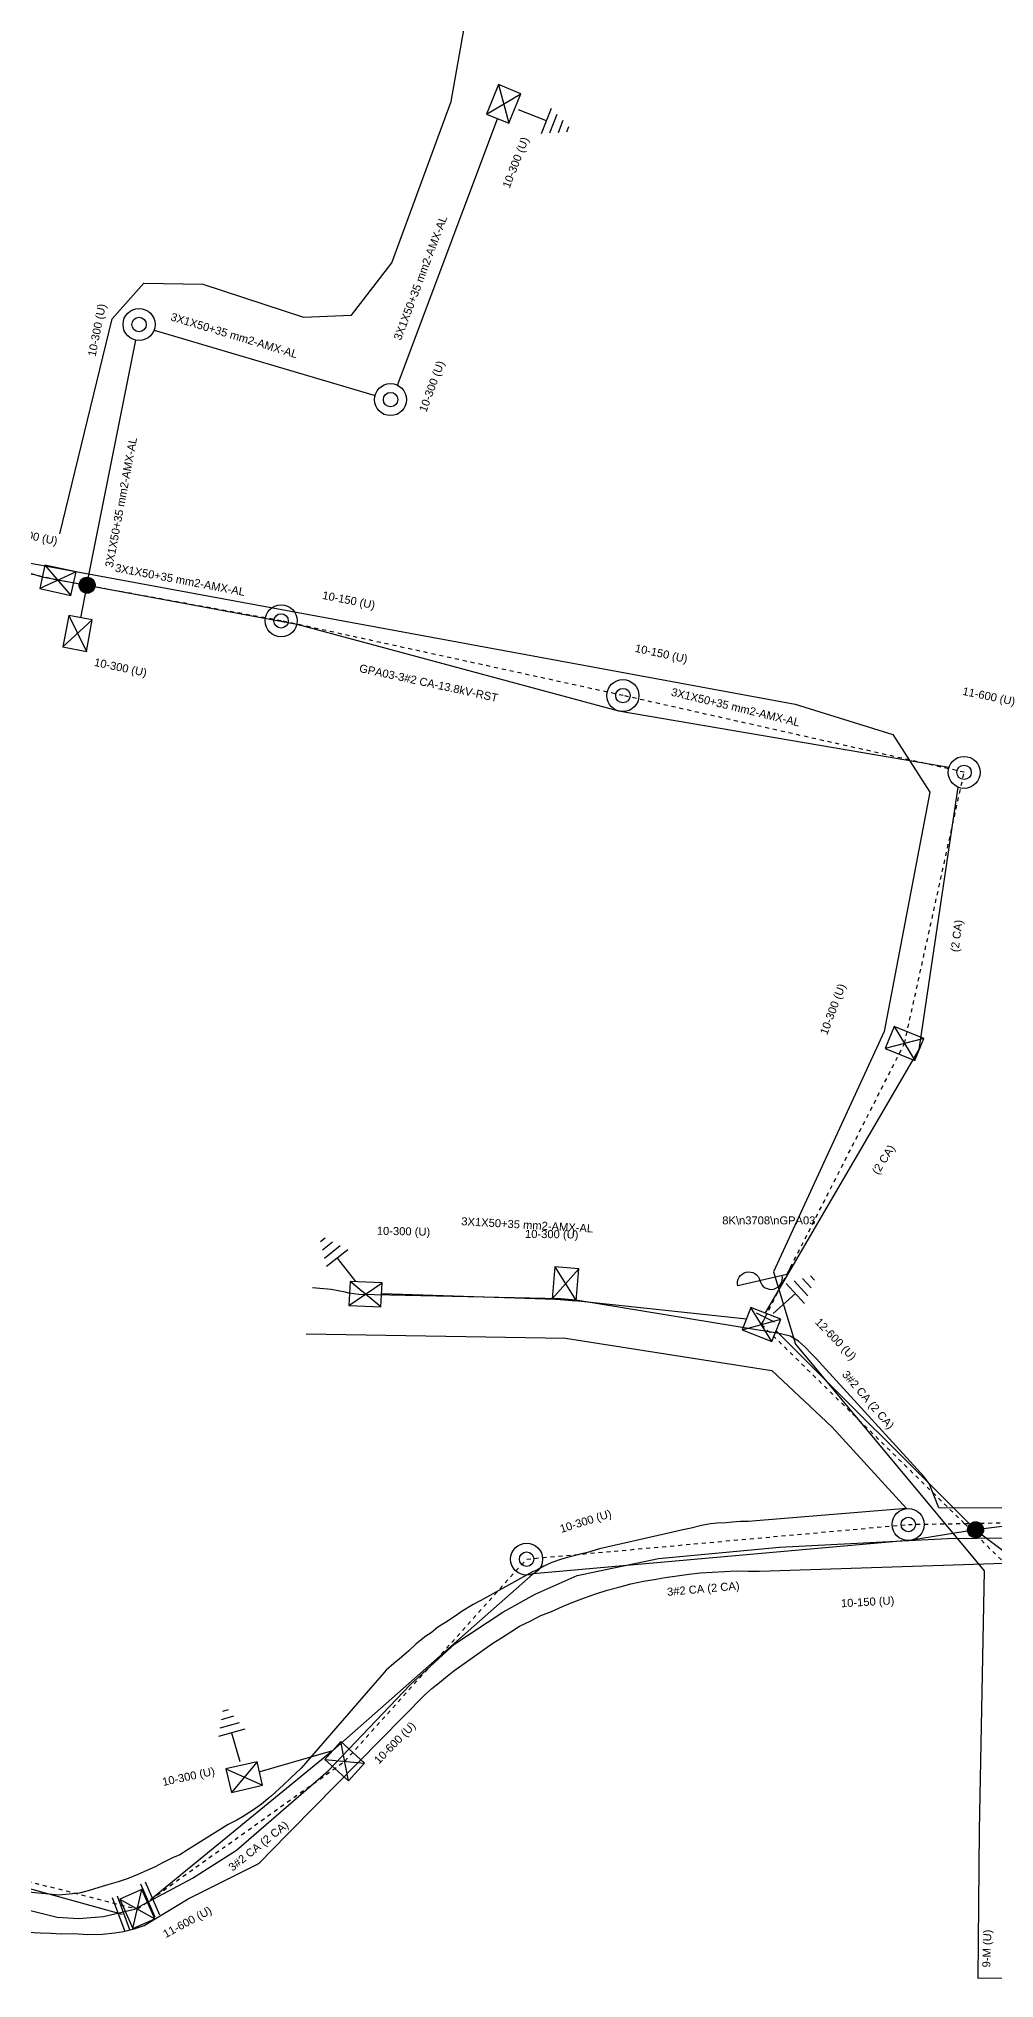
# Model space of a CAD drawing. Header units: millimetres. Extents: x 642261 to 742091, y 6812581 to 6930561.
# Drawn here: x 732487.5 to 732606.9, y 6903436.3 to 6903678.7 of the extents above; entities that cross this region are included whole.
import ezdxf

# ---------------------------------------------------------------- set-up
doc = ezdxf.new("R2010")
doc.units = ezdxf.units.MM
doc.linetypes.add('DASHED', pattern=[1, 0.5, -0.5])
for name, color, linetype in [('aterramento', 7, 'Continuous'), ('Block', 10, 'Continuous'), ('ChaveFusivel', 10, 'Continuous'), ('flyTapSecundario', 7, 'Continuous'), ('Poste', 10, 'Continuous'), ('SeccionamentoSecundarioAereo', 10, 'Continuous'), ('SegmentoLogradouro', 10, 'Continuous'), ('TrechoPrimarioAereo', 10, 'Continuous'), ('TrechoSecundarioAereo', 10, 'Continuous')]:
    doc.layers.add(name, color=color, linetype=linetype)

# ---------------------------------------------------------------- blocks, each defined once
blk = doc.blocks.new('chv_fusvl_ca_4')
at = {"color": 0, "linetype": 'ByBlock', "lineweight": -2}
for p, q in [((1.5, 0), (0, 0)), ((1, 1.25), (1, -1.25))]:
    blk.add_line(p, q, dxfattribs=at)
blk.add_lwpolyline([(2.94, 4.82, -1), (4.79, 2.65, 1), (6.63, 0.48)], format="xyb", dxfattribs=at)
blk.add_lwpolyline([(8, 0), (7, 0), (2.94, 4.82)], dxfattribs=at)
blk = doc.blocks.new('atr_aterra')
at = {"color": 0, "linetype": 'ByBlock', "lineweight": -2}
for p, q in [((5.74, 0), (2, 0)), ((5.74, -1.7), (5.74, 1.7)), ((6.7, -1.26), (6.7, 1.26)), ((7.66, -0.81), (7.66, 0.81)), ((8.62, -0.37), (8.62, 0.37))]:
    blk.add_line(p, q, dxfattribs=at)
blk = doc.blocks.new('fly_tap')
at = {"linetype": 'ByBlock', "lineweight": -2}
h = blk.add_hatch(dxfattribs=at)
h.set_pattern_fill('ANSI31', color=0, style=0)
h.set_pattern_definition([(45, (0, 0), (-0.088388, 0.088388), [])])
edge = h.paths.add_edge_path()
edge.add_arc((0.01, 0), 1, 0, 360)
at = {"color": 0, "linetype": 'ByBlock', "lineweight": -2}
blk.add_circle((0.01, 0), 1, dxfattribs=at)
blk = doc.blocks.new('pod_con_circ')
at = {"color": 0, "linetype": 'ByBlock', "lineweight": -2}
for radius in [2, 0.9]:
    blk.add_circle((-0.01, -0.01), radius, dxfattribs=at)
blk = doc.blocks.new('pod_con_dtt')
at = {"color": 0, "linetype": 'ByBlock', "lineweight": -2}
for p, q in [((-1.5, -2), (1.5, 2)), ((-1.5, 2), (1.5, -2))]:
    blk.add_line(p, q, dxfattribs=at)
blk.add_lwpolyline([(-1.5, -2), (1.5, -2), (1.5, 2), (-1.5, 2)], close=True, dxfattribs=at)
blk = doc.blocks.new('sto_simples')
at = {"color": 0, "linetype": 'ByBlock', "lineweight": -2}
for p, q in [((2.25, 0.32), (-2.25, 0.32)), ((2.25, -0.32), (-2.25, -0.32))]:
    blk.add_line(p, q, dxfattribs=at)

msp = doc.modelspace()

# ---------------------------------------------------------------- linework, layer by layer
at = {"layer": 'Block', "color": 7, "linetype": 'Continuous', "flags": 128}
for points in [[(732600.03, 6903495.13), (732598.85, 6903498.07), (732598.18, 6903499.01), (732585.45, 6903512.91), (732584.69, 6903513.77), (732584.16, 6903514.27), (732583.24, 6903515.27), (732582.48, 6903515.95), (732581.41, 6903516.57), (732580.2, 6903516.87), (732579.31, 6903517.04), (732578.32, 6903517.21), (732577.21, 6903517.37), (732554.63, 6903521.07), (732552.76, 6903521.24), (732527.5, 6903521.79), (732526.9, 6903521.85), (732526.25, 6903521.97), (732525.79, 6903522.06), (732524.0475, 6903522.4081), (732521.6978, 6903522.6372)], [(732600.03, 6903495.13), (732598.85, 6903498.07), (732598.18, 6903499.01), (732585.45, 6903512.91), (732584.69, 6903513.77), (732584.16, 6903514.27), (732583.24, 6903515.27), (732582.48, 6903515.95), (732581.41, 6903516.57), (732580.2, 6903516.87), (732579.31, 6903517.04), (732578.32, 6903517.21), (732577.21, 6903517.37), (732554.63, 6903521.07), (732552.76, 6903521.24), (732527.5, 6903521.79), (732526.9, 6903521.85), (732526.25, 6903521.97), (732525.79, 6903522.06), (732524.0475, 6903522.4081), (732521.6978, 6903522.6372)], [(732520.904, 6903516.8661), (732553.3389, 6903516.3351), (732579.1381, 6903512.2904), (732586.6231, 6903505.2539), (732595.9873, 6903495.0569), (732577.17, 6903493.5), (732576.23, 6903493.4), (732575.21, 6903493.4), (732574.2, 6903493.32), (732573.41, 6903493.24), (732572.28, 6903493.19), (732571.47, 6903493.12), (732570.36, 6903492.92), (732569.05, 6903492.59), (732568.02, 6903492.37), (732566.77, 6903492.09), (732557.6, 6903489.99), (732556.08, 6903489.56), (732555.18, 6903489.35), (732554.04, 6903489.05), (732552.83, 6903488.71), (732551.65, 6903488.31), (732550.63, 6903487.85), (732549.86, 6903487.38), (732549.21, 6903487.13), (732548.11, 6903486.51), (732542.74, 6903483.56), (732541.78, 6903483.06), (732540.43, 6903482.2), (732539.53, 6903481.59), (732538.35, 6903480.78), (732537.38, 6903480.22), (732536.55, 6903479.49), (732535.9, 6903479.08), (732534.67, 6903478.11), (732533.75, 6903477.27), (732532.82, 6903476.48), (732531.86, 6903475.67), (732530.93, 6903474.82), (732530.13, 6903473.9), (732528.97, 6903472.57), (732520.31, 6903462.6), (732518.95, 6903461.35), (732518.09, 6903460.5), (732517.1, 6903459.58), (732516.53, 6903459.1), (732516.14, 6903458.76), (732515.32, 6903458.09), (732514.33, 6903457.4), (732512.96, 6903456.52), (732512.27, 6903456.09), (732511.18, 6903455.53), (732506.17, 6903452.43), (732505.11, 6903451.74), (732504.21, 6903451.37), (732502.97, 6903450.77), (732502.04, 6903450.24), (732501.02, 6903449.8), (732499.87, 6903449.32), (732498.68, 6903448.81), (732497.42, 6903448.4), (732496.27, 6903448.04), (732495.01, 6903447.68), (732493.68, 6903447.26), (732492.53, 6903446.96), (732491.31, 6903446.83), (732490.02, 6903446.73), (732486.2, 6903447.08)], [(732520.904, 6903516.8661), (732553.3389, 6903516.3351), (732579.1381, 6903512.2904), (732586.6231, 6903505.2539), (732595.9873, 6903495.0569), (732577.17, 6903493.5), (732576.23, 6903493.4), (732575.21, 6903493.4), (732574.2, 6903493.32), (732573.41, 6903493.24), (732572.28, 6903493.19), (732571.47, 6903493.12), (732570.36, 6903492.92), (732569.05, 6903492.59), (732568.02, 6903492.37), (732566.77, 6903492.09), (732557.6, 6903489.99), (732556.08, 6903489.56), (732555.18, 6903489.35), (732554.04, 6903489.05), (732552.83, 6903488.71), (732551.65, 6903488.31), (732550.63, 6903487.85), (732549.86, 6903487.38), (732549.21, 6903487.13), (732548.11, 6903486.51), (732542.74, 6903483.56), (732541.78, 6903483.06), (732540.43, 6903482.2), (732539.53, 6903481.59), (732538.35, 6903480.78), (732537.38, 6903480.22), (732536.55, 6903479.49), (732535.9, 6903479.08), (732534.67, 6903478.11), (732533.75, 6903477.27), (732532.82, 6903476.48), (732531.86, 6903475.67), (732530.93, 6903474.82), (732530.13, 6903473.9), (732528.97, 6903472.57), (732520.31, 6903462.6), (732518.95, 6903461.35), (732518.09, 6903460.5), (732517.1, 6903459.58), (732516.53, 6903459.1), (732516.14, 6903458.76), (732515.32, 6903458.09), (732514.33, 6903457.4), (732512.96, 6903456.52), (732512.27, 6903456.09), (732511.18, 6903455.53), (732506.17, 6903452.43), (732505.11, 6903451.74), (732504.21, 6903451.37), (732502.97, 6903450.77), (732502.04, 6903450.24), (732501.02, 6903449.8), (732499.87, 6903449.32), (732498.68, 6903448.81), (732497.42, 6903448.4), (732496.27, 6903448.04), (732495.01, 6903447.68), (732493.68, 6903447.26), (732492.53, 6903446.96), (732491.31, 6903446.83), (732490.02, 6903446.73), (732486.2, 6903447.08)], [(732665.27, 6903497.22), (732644.49, 6903494.93), (732644.26, 6903494.95), (732600.03, 6903495.13)], [(732665.27, 6903497.22), (732644.49, 6903494.93), (732644.26, 6903494.95), (732600.03, 6903495.13)], [(732486.09, 6903442.11), (732487.65, 6903442.01), (732489.06, 6903441.98), (732490.28, 6903441.89), (732491.84, 6903441.91), (732493.61, 6903441.81), (732495.45, 6903441.85), (732496.99, 6903442.02), (732498.1, 6903442.19), (732499.4, 6903442.5), (732500.65, 6903442.94), (732506.15, 6903446.28), (732514.76, 6903450.56), (732515.14, 6903450.81), (732515.53, 6903451.2), (732516.31, 6903452.02), (732535.79, 6903471.81), (732536.65, 6903472.53), (732537.58, 6903473.29), (732538.35, 6903473.9), (732539.39, 6903474.77), (732544.24, 6903478.22), (732545.33, 6903478.89), (732546.49, 6903479.64), (732547.61, 6903480.35), (732548.94, 6903480.94), (732550.26, 6903481.66), (732551.6, 6903482.17), (732552.98, 6903482.78), (732554.39, 6903483.37), (732555.71, 6903483.88), (732557.12, 6903484.37), (732558.54, 6903484.82), (732560.02, 6903485.23), (732561.51, 6903485.61), (732563.1, 6903485.96), (732564.41, 6903486.16), (732565.81, 6903486.4), (732567.29, 6903486.62), (732568.76, 6903486.82), (732570.21, 6903486.98), (732571.69, 6903487.08), (732573.2, 6903487.17), (732574.69, 6903487.23), (732576.16, 6903487.21), (732577.61, 6903487.21), (732614.5759, 6903488.4353)], [(732486.09, 6903442.11), (732487.65, 6903442.01), (732489.06, 6903441.98), (732490.28, 6903441.89), (732491.84, 6903441.91), (732493.61, 6903441.81), (732495.45, 6903441.85), (732496.99, 6903442.02), (732498.1, 6903442.19), (732499.4, 6903442.5), (732500.65, 6903442.94), (732506.15, 6903446.28), (732514.76, 6903450.56), (732515.14, 6903450.81), (732515.53, 6903451.2), (732516.31, 6903452.02), (732535.79, 6903471.81), (732536.65, 6903472.53), (732537.58, 6903473.29), (732538.35, 6903473.9), (732539.39, 6903474.77), (732544.24, 6903478.22), (732545.33, 6903478.89), (732546.49, 6903479.64), (732547.61, 6903480.35), (732548.94, 6903480.94), (732550.26, 6903481.66), (732551.6, 6903482.17), (732552.98, 6903482.78), (732554.39, 6903483.37), (732555.71, 6903483.88), (732557.12, 6903484.37), (732558.54, 6903484.82), (732560.02, 6903485.23), (732561.51, 6903485.61), (732563.1, 6903485.96), (732564.41, 6903486.16), (732565.81, 6903486.4), (732567.29, 6903486.62), (732568.76, 6903486.82), (732570.21, 6903486.98), (732571.69, 6903487.08), (732573.2, 6903487.17), (732574.69, 6903487.23), (732576.16, 6903487.21), (732577.61, 6903487.21), (732614.5759, 6903488.4353)]]:
    msp.add_lwpolyline(points, dxfattribs=at)
at = {"layer": 'SegmentoLogradouro', "color": 36, "linetype": 'Continuous', "flags": 128}
for points in [[(732490.1442, 6903616.8657), (732496.6481, 6903643.7036), (732500.607, 6903648.1793), (732507.9966, 6903648.0362), (732520.5901, 6903643.9404), (732526.579, 6903644.1746), (732531.6342, 6903650.7301), (732539.0651, 6903670.8967), (732543.0178, 6903693.2317), (732541.9893, 6903694.6523)], [(732490.1442, 6903616.8657), (732496.6481, 6903643.7036), (732500.607, 6903648.1793), (732507.9966, 6903648.0362), (732520.5901, 6903643.9404), (732526.579, 6903644.1746), (732531.6342, 6903650.7301), (732539.0651, 6903670.8967), (732543.0178, 6903693.2317), (732541.9893, 6903694.6523)], [(732426.9764, 6903624.154), (732582.059, 6903595.5446), (732594.2624, 6903591.7626), (732598.8756, 6903584.5822), (732593.1886, 6903554.6668), (732579.3443, 6903524.6322), (732582.0942, 6903515.5722), (732605.6968, 6903487.2424), (732605.0751, 6903454.8532), (732604.9065, 6903436.3392), (732624.0359, 6903436.4882), (732649.6656, 6903436.7433)], [(732426.9764, 6903624.154), (732582.059, 6903595.5446), (732594.2624, 6903591.7626), (732598.8756, 6903584.5822), (732593.1886, 6903554.6668), (732579.3443, 6903524.6322), (732582.0942, 6903515.5722), (732605.6968, 6903487.2424), (732605.0751, 6903454.8532), (732604.9065, 6903436.3392), (732624.0359, 6903436.4882), (732649.6656, 6903436.7433)], [(732391.0024, 6903468.6849), (732489.7879, 6903443.9493), (732492.4467, 6903443.804), (732495.6045, 6903444.0671), (732499.4711, 6903444.9573), (732506.7274, 6903448.8507), (732512.2207, 6903452.3211), (732523.6735, 6903462.266), (732533.9161, 6903473.0189), (732539.4937, 6903478.1247), (732545.4883, 6903482.0843), (732549.5541, 6903484.3246), (732554.8189, 6903486.669), (732564.9505, 6903488.786), (732580.1097, 6903490.1891), (732601.0827, 6903491.2896), (732649.5296, 6903491.8459), (732664.7114, 6903491.9663), (732680.0125, 6903491.0189), (732703.6702, 6903482.9278), (732722.6576, 6903479.1049), (732765.0038, 6903470.7766), (732874.682, 6903450.2257)], [(732391.0024, 6903468.6849), (732489.7879, 6903443.9493), (732492.4467, 6903443.804), (732495.6045, 6903444.0671), (732499.4711, 6903444.9573), (732506.7274, 6903448.8507), (732512.2207, 6903452.3211), (732523.6735, 6903462.266), (732533.9161, 6903473.0189), (732539.4937, 6903478.1247), (732545.4883, 6903482.0843), (732549.5541, 6903484.3246), (732554.8189, 6903486.669), (732564.9505, 6903488.786), (732580.1097, 6903490.1891), (732601.0827, 6903491.2896), (732649.5296, 6903491.8459), (732664.7114, 6903491.9663), (732680.0125, 6903491.0189), (732703.6702, 6903482.9278), (732722.6576, 6903479.1049), (732765.0038, 6903470.7766), (732874.682, 6903450.2257)]]:
    msp.add_lwpolyline(points, dxfattribs=at)
at = {"layer": 'TrechoPrimarioAereo', "color": 4, "linetype": 'DASHED', "flags": 128}
for points in [[(732489.88, 6903611.05), (732461.72, 6903617.38)], [(732489.88, 6903611.05), (732461.72, 6903617.38)], [(732517.8, 6903605.98), (732489.88, 6903611.05)], [(732517.8, 6903605.98), (732489.88, 6903611.05)], [(732560.53, 6903596.64), (732517.8, 6903605.98)], [(732560.53, 6903596.64), (732517.8, 6903605.98)], [(732603.18, 6903587.05), (732560.53, 6903596.64)], [(732603.18, 6903587.05), (732560.53, 6903596.64)], [(732595.72, 6903553.15), (732603.18, 6903587.05)], [(732595.72, 6903553.15), (732603.18, 6903587.05)], [(732577.84, 6903518.05), (732595.72, 6903553.15)], [(732577.84, 6903518.05), (732595.72, 6903553.15)], [(732603.19, 6903493.17), (732577.84, 6903518.05)], [(732603.19, 6903493.17), (732577.84, 6903518.05)], [(732548.49, 6903488.72), (732596.2, 6903493.05)], [(732548.49, 6903488.72), (732596.2, 6903493.05)], [(732596.2, 6903493.05), (732603.19, 6903493.17)], [(732596.2, 6903493.05), (732603.19, 6903493.17)], [(732603.19, 6903493.17), (732630.93, 6903493.64)], [(732603.19, 6903493.17), (732630.93, 6903493.64)], [(732603.19, 6903493.17), (732610.59, 6903485.91)], [(732603.19, 6903493.17), (732610.59, 6903485.91)], [(732525.74, 6903463.45), (732548.49, 6903488.72)], [(732525.74, 6903463.45), (732548.49, 6903488.72)], [(732499.81, 6903444.99), (732525.74, 6903463.45)], [(732499.81, 6903444.99), (732525.74, 6903463.45)], [(732467.65, 6903453.15), (732499.81, 6903444.99)], [(732467.65, 6903453.15), (732499.81, 6903444.99)]]:
    msp.add_lwpolyline(points, dxfattribs=at)
at = {"layer": 'TrechoSecundarioAereo', "color": 5, "linetype": 'Continuous', "flags": 128}
for points in [[(732532.33, 6903635.44), (732544.85, 6903668.72)], [(732532.33, 6903635.44), (732544.85, 6903668.72)], [(732501.91, 6903642.3), (732529.55, 6903634.14)], [(732501.91, 6903642.3), (732529.55, 6903634.14)], [(732493.52, 6903610.43), (732499.61, 6903641.06)], [(732493.52, 6903610.43), (732499.61, 6903641.06)], [(732462.05, 6903619.35), (732487.92, 6903611.47)], [(732462.05, 6903619.35), (732487.92, 6903611.47)], [(732487.92, 6903611.47), (732493.52, 6903610.43)], [(732487.92, 6903611.47), (732493.52, 6903610.43)], [(732493.52, 6903610.43), (732492.71, 6903606.37)], [(732493.52, 6903610.43), (732492.71, 6903606.37)], [(732493.52, 6903610.43), (732519.75, 6903605.55)], [(732493.52, 6903610.43), (732519.75, 6903605.55)], [(732519.75, 6903605.55), (732559.95, 6903594.73)], [(732519.75, 6903605.55), (732559.95, 6903594.73)], [(732559.95, 6903594.73), (732601.28, 6903587.69)], [(732559.95, 6903594.73), (732601.28, 6903587.69)], [(732597.57, 6903552.4), (732602.44, 6903585.19)], [(732597.57, 6903552.4), (732602.44, 6903585.19)], [(732578.3565, 6903519.4996), (732597.57, 6903552.4)], [(732578.3565, 6903519.4996), (732597.57, 6903552.4)], [(732553.3832, 6903521.1231), (732530.3906, 6903521.8717)], [(732553.3832, 6903521.1231), (732530.3906, 6903521.8717)], [(732575.9526, 6903518.7047), (732553.3832, 6903521.1231)], [(732575.9526, 6903518.7047), (732553.3832, 6903521.1231)], [(732604.6, 6903492.38), (732579.6828, 6903517.2552)], [(732604.6, 6903492.38), (732579.6828, 6903517.2552)], [(732630.66, 6903495.62), (732604.6, 6903492.38)], [(732630.66, 6903495.62), (732604.6, 6903492.38)], [(732604.6, 6903492.38), (732596.59, 6903491.09)], [(732604.6, 6903492.38), (732596.59, 6903491.09)], [(732604.6, 6903492.38), (732610.5, 6903487.91)], [(732604.6, 6903492.38), (732610.5, 6903487.91)], [(732596.59, 6903491.09), (732549.28, 6903486.88)], [(732596.59, 6903491.09), (732549.28, 6903486.88)], [(732549.28, 6903486.88), (732524.23, 6903464.76)], [(732549.28, 6903486.88), (732524.23, 6903464.76)], [(732524.23, 6903464.76), (732501.44, 6903446.14)], [(732524.23, 6903464.76), (732501.44, 6903446.14)], [(732524.23, 6903464.76), (732515.1268, 6903462.1114)], [(732524.23, 6903464.76), (732515.1268, 6903462.1114)], [(732465.65, 6903453.25), (732497.91, 6903444.36)], [(732465.65, 6903453.25), (732497.91, 6903444.36)]]:
    msp.add_lwpolyline(points, dxfattribs=at)

# ---------------------------------------------------------------- block references
at = {"layer": 'aterramento', "color": 7}
for p, rotation in [((732545.61, 6903670.57), 338.6), ((732545.61, 6903670.57), 338.6), ((732528.3417, 6903521.8292), 128.4), ((732528.3417, 6903521.8292), 128.4), ((732577.84, 6903518.05), 42.3), ((732577.84, 6903518.05), 42.3), ((732513.1814, 6903461.4816), 106), ((732513.1814, 6903461.4816), 106)]:
    msp.add_blockref('atr_aterra', p, dxfattribs=dict(at, rotation=rotation))
at = {"layer": 'ChaveFusivel', "color": 3, "rotation": 63}
msp.add_blockref('chv_fusvl_ca_4', (732577.84, 6903518.05), dxfattribs=at)
msp.add_blockref('chv_fusvl_ca_4', (732577.84, 6903518.05), dxfattribs=at)
at = {"layer": 'flyTapSecundario', "color": 5, "linetype": 'Continuous'}
for p in [(732493.52, 6903610.43), (732493.52, 6903610.43), (732604.6, 6903492.38), (732604.6, 6903492.38)]:
    msp.add_blockref('fly_tap', p, dxfattribs=at)
at = {"layer": 'Poste', "color": 7}
for p, rotation in [((732545.61, 6903670.57), 337.7), ((732545.61, 6903670.57), 337.7), ((732489.88, 6903611.05), 257.8), ((732489.88, 6903611.05), 257.8), ((732492.34, 6903604.4), 349.4), ((732492.34, 6903604.4), 349.4), ((732595.72, 6903553.15), 248), ((732595.72, 6903553.15), 248), ((732528.3417, 6903521.8292), 87.2), ((732528.3417, 6903521.8292), 87.2), ((732553.3432, 6903523.1231), 355.2), ((732553.3432, 6903523.1231), 355.2), ((732577.84, 6903518.05), 68.6), ((732577.84, 6903518.05), 68.6), ((732525.74, 6903463.45), 48), ((732525.74, 6903463.45), 48), ((732513.1814, 6903461.4816), 283.1), ((732513.1814, 6903461.4816), 283.1), ((732499.81, 6903444.99), 23.9), ((732499.81, 6903444.99), 23.9)]:
    msp.add_blockref('pod_con_dtt', p, dxfattribs=dict(at, rotation=rotation))
for p in [(732500.04, 6903643.02), (732500.04, 6903643.02), (732531.48, 6903633.63), (732531.48, 6903633.63), (732517.8, 6903605.98), (732517.8, 6903605.98), (732560.53, 6903596.64), (732560.53, 6903596.64), (732603.18, 6903587.05), (732603.18, 6903587.05), (732596.2, 6903493.05), (732596.2, 6903493.05), (732548.49, 6903488.72), (732548.49, 6903488.72)]:
    msp.add_blockref('pod_con_circ', p, dxfattribs=at)
at = {"layer": 'SeccionamentoSecundarioAereo', "color": 5, "linetype": 'Continuous'}
for p, rotation in [((732501.44, 6903446.14), 293.6), ((732501.44, 6903446.14), 293.6), ((732497.81, 6903444.37), 290.3), ((732497.81, 6903444.37), 290.3)]:
    msp.add_blockref('sto_simples', p, dxfattribs=dict(at, rotation=rotation))

# ---------------------------------------------------------------- texts
at = {"layer": 'ChaveFusivel', "color": 3, "insert": (732572.9365, 6903530.5329), "char_height": 1, "width": 15, "attachment_point": 7}
msp.add_mtext('{\\fArial|b0|i0;8K\\n3708\\nGPA03}', dxfattribs=at)
msp.add_mtext('{\\fArial|b0|i0;8K\\n3708\\nGPA03}', dxfattribs=at)
at = {"layer": 'Poste', "color": 7, "char_height": 1, "attachment_point": 7}
for s, insert, width, rotation in [('{\\fArial|b0|i0;10-300 (U)}', (732546.63, 6903659.86), 10, 68.7), ('{\\fArial|b0|i0;10-300 (U)}', (732546.63, 6903659.86), 10, 68.7), ('{\\fArial|b0|i0;10-300 (U)}', (732494.8874, 6903638.88), 10, 78.8), ('{\\fArial|b0|i0;10-300 (U)}', (732494.8874, 6903638.88), 10, 78.8), ('{\\fArial|b0|i0;10-300 (U)}', (732536.22, 6903631.87), 10, 69.9), ('{\\fArial|b0|i0;10-300 (U)}', (732536.22, 6903631.87), 10, 69.9), ('{\\fArial|b0|i0;10-300 (U)}', (732483.12, 6903616.48), 10, 348.6), ('{\\fArial|b0|i0;10-300 (U)}', (732483.12, 6903616.48), 10, 348.6), ('{\\fArial|b0|i0;10-150 (U)}', (732522.82, 6903608.43), 10, 348.9), ('{\\fArial|b0|i0;10-150 (U)}', (732522.82, 6903608.43), 10, 348.9), ('{\\fArial|b0|i0;10-150 (U)}', (732561.89, 6903601.82), 10, 347.8), ('{\\fArial|b0|i0;10-150 (U)}', (732561.89, 6903601.82), 10, 347.8), ('{\\fArial|b0|i0;10-300 (U)}', (732494.28, 6903600.06), 10, 348.2), ('{\\fArial|b0|i0;10-300 (U)}', (732494.28, 6903600.06), 10, 348.2), ('{\\fArial|b0|i0;11-600 (U)}', (732602.8438, 6903596.4402), 10, 348.4), ('{\\fArial|b0|i0;11-600 (U)}', (732602.8438, 6903596.4402), 10, 348.4), ('{\\fArial|b0|i0;10-300 (U)}', (732586.3289, 6903554.0423), 10, 69.5), ('{\\fArial|b0|i0;10-300 (U)}', (732586.3289, 6903554.0423), 10, 69.5), ('{\\fArial|b0|i0;10-300 (U)}', (732529.7374, 6903528.9559), 10, 358.9), ('{\\fArial|b0|i0;10-300 (U)}', (732529.7374, 6903528.9559), 10, 358.9), ('{\\fArial|b0|i0;10-300 (U)}', (732548.2711, 6903528.5619), 10, 359.3), ('{\\fArial|b0|i0;10-300 (U)}', (732548.2711, 6903528.5619), 10, 359.3), ('{\\fArial|b0|i0;12-600 (U)}', (732584.24, 6903518.06), 10, 314), ('{\\fArial|b0|i0;12-600 (U)}', (732584.24, 6903518.06), 10, 314), ('{\\fArial|b0|i0;10-300 (U)}', (732552.9159, 6903491.6991), 10, 17.5), ('{\\fArial|b0|i0;10-300 (U)}', (732552.9159, 6903491.6991), 10, 17.5), ('{\\fArial|b0|i0;10-150 (U)}', (732587.8237, 6903482.3882), 10, 3.3), ('{\\fArial|b0|i0;10-150 (U)}', (732587.8237, 6903482.3882), 10, 3.3), ('{\\fArial|b0|i0;10-600 (U)}', (732530.2317, 6903462.8255), 10, 45.5), ('{\\fArial|b0|i0;10-600 (U)}', (732530.2317, 6903462.8255), 10, 45.5), ('{\\fArial|b0|i0;10-300 (U)}', (732503.1096, 6903460.0637), 10, 12.2), ('{\\fArial|b0|i0;10-300 (U)}', (732503.1096, 6903460.0637), 10, 12.2), ('{\\fArial|b0|i0;11-600 (U)}', (732503.5, 6903441.07), 10, 28.4), ('{\\fArial|b0|i0;11-600 (U)}', (732503.5, 6903441.07), 10, 28.4), ('{\\fArial|b0|i0;9-M (U)}', (732606.74, 6903437.66), 7, 88.2), ('{\\fArial|b0|i0;9-M (U)}', (732606.74, 6903437.66), 7, 88.2)]:
    msp.add_mtext(s, dxfattribs=dict(at, insert=insert, width=width, rotation=rotation))
at = {"layer": 'SegmentoLogradouro', "color": 36, "linetype": 'Continuous', "insert": (732505.7905, 6903598.2324), "char_height": 1, "attachment_point": 7, "rotation": 347.6}
msp.add_mtext('{\\fArial|b0|i0;}', dxfattribs=at)
at = {"layer": 'TrechoPrimarioAereo', "color": 4, "linetype": 'DASHED', "insert": (732527.4755, 6903599.5928), "char_height": 1, "width": 23, "attachment_point": 7, "rotation": 347.7}
msp.add_mtext('{\\fArial|b0|i0;GPA03-3#2 CA-13.8kV-RST}', dxfattribs=at)
msp.add_mtext('{\\fArial|b0|i0;GPA03-3#2 CA-13.8kV-RST}', dxfattribs=at)
at = {"layer": 'TrechoSecundarioAereo', "color": 5, "linetype": 'Continuous', "char_height": 1, "attachment_point": 7}
for s, insert, width, rotation in [('{\\fArial|b0|i0;3X1X50+35 mm2-AMX-AL  }', (732532.77, 6903640.94), 22, 69.3), ('{\\fArial|b0|i0;3X1X50+35 mm2-AMX-AL  }', (732532.77, 6903640.94), 22, 69.3), ('{\\fArial|b0|i0;3X1X50+35 mm2-AMX-AL  }', (732503.89, 6903643.53), 22, 343.2), ('{\\fArial|b0|i0;3X1X50+35 mm2-AMX-AL  }', (732503.89, 6903643.53), 22, 343.2), ('{\\fArial|b0|i0;3X1X50+35 mm2-AMX-AL  }', (732496.76, 6903612.57), 22, 79.4), ('{\\fArial|b0|i0;3X1X50+35 mm2-AMX-AL  }', (732496.76, 6903612.57), 22, 79.4), ('{\\fArial|b0|i0;3X1X50+35 mm2-AMX-AL  }', (732496.96, 6903612.13), 22, 349.3), ('{\\fArial|b0|i0;3X1X50+35 mm2-AMX-AL  }', (732496.96, 6903612.13), 22, 349.3), ('{\\fArial|b0|i0;3X1X50+35 mm2-AMX-AL  }', (732566.4715, 6903596.6235), 22, 346.4), ('{\\fArial|b0|i0;3X1X50+35 mm2-AMX-AL  }', (732566.4715, 6903596.6235), 22, 346.4), ('{\\fArial|b0|i0;(2 CA) }', (732602.76, 6903564.5), 7, 82.5), ('{\\fArial|b0|i0;(2 CA) }', (732602.76, 6903564.5), 7, 82.5), ('{\\fArial|b0|i0;(2 CA) }', (732592.6789, 6903536.5176), 7, 57.5), ('{\\fArial|b0|i0;(2 CA) }', (732592.6789, 6903536.5176), 7, 57.5), ('{\\fArial|b0|i0;3X1X50+35 mm2-AMX-AL  }', (732540.2915, 6903530.4357), 22, 356.8), ('{\\fArial|b0|i0;3X1X50+35 mm2-AMX-AL  }', (732540.2915, 6903530.4357), 22, 356.8), ('{\\fArial|b0|i0;3#2 CA (2 CA)  }', (732587.6175, 6903511.5439), 15, 310.7), ('{\\fArial|b0|i0;3#2 CA (2 CA)  }', (732587.6175, 6903511.5439), 15, 310.7), ('{\\fArial|b0|i0;3#2 CA (2 CA)  }', (732566.1103, 6903483.8156), 15, 5.1), ('{\\fArial|b0|i0;3#2 CA (2 CA)  }', (732566.1103, 6903483.8156), 15, 5.1), ('{\\fArial|b0|i0;3#2 CA (2 CA)  }', (732511.89, 6903449.41), 15, 38.5), ('{\\fArial|b0|i0;3#2 CA (2 CA)  }', (732511.89, 6903449.41), 15, 38.5)]:
    msp.add_mtext(s, dxfattribs=dict(at, insert=insert, width=width, rotation=rotation))

doc.saveas('drawing.dxf')
